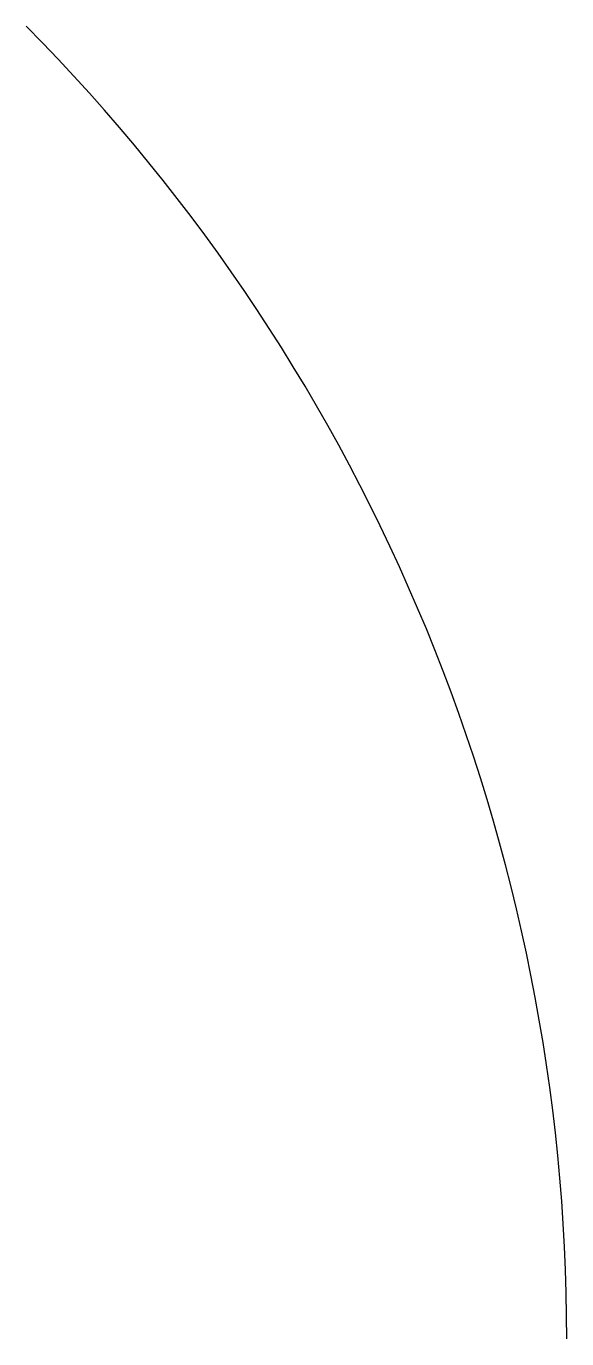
# Model space of a CAD drawing. Extents: x 171 to 200, y 100 to 170.4.
import ezdxf

# ---------------------------------------------------------------- set-up
doc = ezdxf.new("R2010")
doc.units = 0
doc.layers.get('0').update_dxf_attribs({"linetype": 'CONTINUOUS'})

msp = doc.modelspace()

# ---------------------------------------------------------------- linework, layer by layer
msp.add_lwpolyline([(200, 100, 0.19791), (170.983, 170.437)], format="xyb")

doc.saveas('drawing.dxf')
